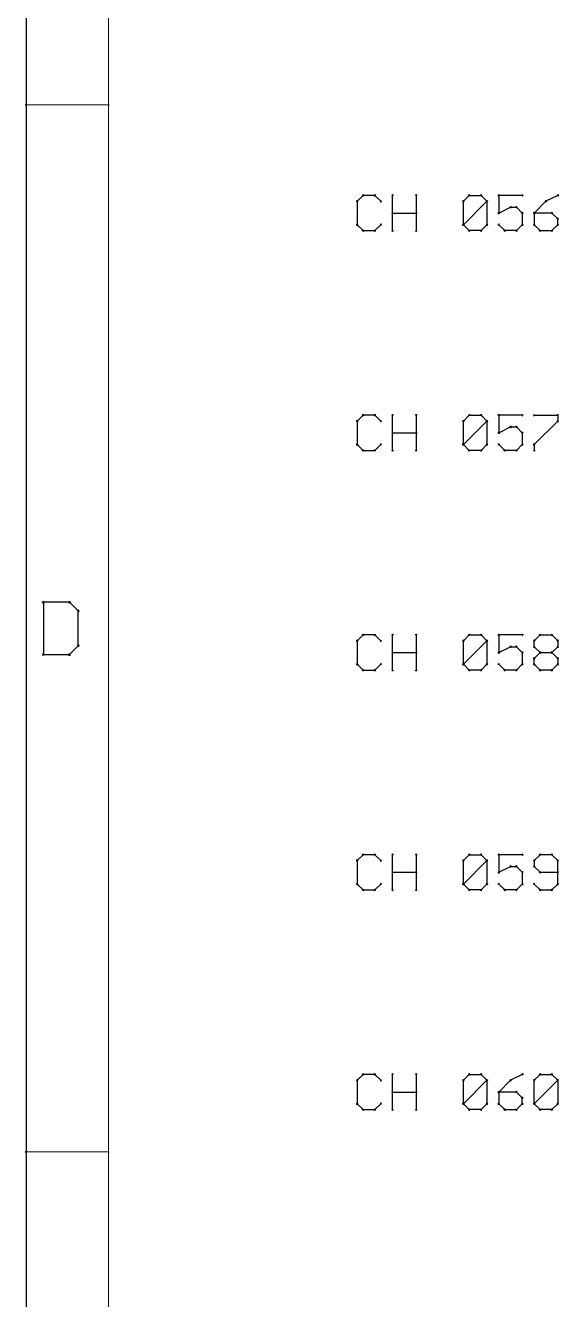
# Paper-space layout 'RLT OUTPUT MODULE' of a CAD drawing. Header units: inches. Extents: x 0.1 to 12.3, y 0.1 to 10.
# Drawn here: x 0.149 to 1.119, y 1.907 to 4.226 of the extents above; entities that cross this region are included whole.
import ezdxf

# ---------------------------------------------------------------- set-up
doc = ezdxf.new("R2010")
doc.units = ezdxf.units.IN
doc.header["$MEASUREMENT"] = 0
doc.layers.add('TEXT', color=4, linetype='Continuous')

psp = doc.layouts.new('RLT OUTPUT MODULE')

# ---------------------------------------------------------------- linework, layer by layer
at = {"layer": 'TEXT', "lineweight": 25}
for p, q in [((0.15, 9.95), (0.15, 0.12)), ((0.7637, 3.9171), (0.753, 3.9064)), ((0.753, 3.9064), (0.753, 3.8637)), ((0.785, 3.9171), (0.7637, 3.9171)), ((0.7957, 3.9064), (0.785, 3.9171)), ((0.8175, 3.853), (0.8175, 3.9171)), ((0.8602, 3.9171), (0.8602, 3.853)), ((0.9464, 3.9064), (0.957, 3.9171)), ((0.9464, 3.8637), (0.9464, 3.9064)), ((0.9464, 3.8637), (0.9891, 3.9064)), ((0.957, 3.9171), (0.9784, 3.9171)), ((0.9784, 3.9171), (0.9891, 3.9064)), ((0.9891, 3.9064), (0.9891, 3.8637)), ((1.0535, 3.9171), (1.0108, 3.9171)), ((1.0108, 3.9171), (1.0108, 3.885)), ((1.0966, 3.9064), (1.0753, 3.885)), ((1.118, 3.9171), (1.0966, 3.9064)), ((0.8175, 3.885), (0.8602, 3.885)), ((1.0108, 3.885), (1.0322, 3.8957)), ((1.0322, 3.8957), (1.0428, 3.8957)), ((1.0428, 3.8957), (1.0535, 3.885)), ((1.0535, 3.885), (1.0535, 3.8637)), ((1.0753, 3.885), (1.0753, 3.8637)), ((1.1073, 3.885), (1.0753, 3.885)), ((1.118, 3.8744), (1.1073, 3.885)), ((1.118, 3.8637), (1.118, 3.8744)), ((0.753, 3.8637), (0.7637, 3.853)), ((0.7637, 3.853), (0.785, 3.853)), ((0.785, 3.853), (0.7957, 3.8637)), ((0.957, 3.853), (0.9464, 3.8637)), ((0.9784, 3.853), (0.957, 3.853)), ((0.9891, 3.8637), (0.9784, 3.853)), ((1.0215, 3.853), (1.0108, 3.8637)), ((1.0428, 3.853), (1.0215, 3.853)), ((1.0535, 3.8637), (1.0428, 3.853)), ((1.0753, 3.8637), (1.086, 3.853)), ((1.086, 3.853), (1.1073, 3.853)), ((1.1073, 3.853), (1.118, 3.8637)), ((0.7637, 3.5171), (0.753, 3.5064)), ((0.753, 3.5064), (0.753, 3.4637)), ((0.785, 3.5171), (0.7637, 3.5171)), ((0.7957, 3.5064), (0.785, 3.5171)), ((0.8175, 3.453), (0.8175, 3.5171)), ((0.8602, 3.5171), (0.8602, 3.453)), ((0.9464, 3.5064), (0.957, 3.5171)), ((0.9464, 3.4637), (0.9464, 3.5064)), ((0.9464, 3.4637), (0.9891, 3.5064)), ((0.957, 3.5171), (0.9784, 3.5171)), ((0.9784, 3.5171), (0.9891, 3.5064)), ((0.9891, 3.5064), (0.9891, 3.4637)), ((1.0535, 3.5171), (1.0108, 3.5171)), ((1.0108, 3.5171), (1.0108, 3.485)), ((1.0753, 3.5171), (1.118, 3.5171)), ((1.118, 3.5064), (1.0753, 3.4637)), ((1.118, 3.5171), (1.118, 3.5064)), ((0.8175, 3.485), (0.8602, 3.485)), ((1.0108, 3.485), (1.0322, 3.4957)), ((1.0322, 3.4957), (1.0428, 3.4957)), ((1.0428, 3.4957), (1.0535, 3.485)), ((1.0535, 3.485), (1.0535, 3.4637)), ((0.753, 3.4637), (0.7637, 3.453)), ((0.785, 3.453), (0.7957, 3.4637)), ((0.957, 3.453), (0.9464, 3.4637)), ((0.9891, 3.4637), (0.9784, 3.453)), ((1.0215, 3.453), (1.0108, 3.4637)), ((1.0535, 3.4637), (1.0428, 3.453)), ((1.0753, 3.4637), (1.0753, 3.453)), ((0.7637, 3.453), (0.785, 3.453)), ((0.9784, 3.453), (0.957, 3.453)), ((1.0428, 3.453), (1.0215, 3.453)), ((0.1817, 3.1765), (0.1817, 3.0816)), ((0.2291, 3.1765), (0.1817, 3.1765)), ((0.2449, 3.1607), (0.2291, 3.1765)), ((0.2449, 3.0974), (0.2449, 3.1607)), ((0.7637, 3.1171), (0.753, 3.1064)), ((0.785, 3.1171), (0.7637, 3.1171)), ((0.7957, 3.1064), (0.785, 3.1171)), ((0.8175, 3.053), (0.8175, 3.1171)), ((0.8602, 3.1171), (0.8602, 3.053)), ((0.9464, 3.1064), (0.957, 3.1171)), ((0.957, 3.1171), (0.9784, 3.1171)), ((0.9784, 3.1171), (0.9891, 3.1064)), ((1.0535, 3.1171), (1.0108, 3.1171)), ((1.0108, 3.1171), (1.0108, 3.085)), ((1.0753, 3.1064), (1.086, 3.1171)), ((1.086, 3.1171), (1.1073, 3.1171)), ((1.1073, 3.1171), (1.118, 3.1064)), ((0.2291, 3.0816), (0.2449, 3.0974)), ((0.753, 3.1064), (0.753, 3.0637)), ((0.8175, 3.085), (0.8602, 3.085)), ((0.9464, 3.0637), (0.9464, 3.1064)), ((0.9464, 3.0637), (0.9891, 3.1064)), ((0.9891, 3.1064), (0.9891, 3.0637)), ((1.0108, 3.085), (1.0322, 3.0957)), ((1.0322, 3.0957), (1.0428, 3.0957)), ((1.0428, 3.0957), (1.0535, 3.085)), ((1.0535, 3.085), (1.0535, 3.0637)), ((1.0753, 3.0957), (1.0753, 3.1064)), ((1.086, 3.085), (1.0753, 3.0957)), ((1.0753, 3.0744), (1.086, 3.085)), ((1.086, 3.085), (1.1073, 3.085)), ((1.118, 3.0957), (1.1073, 3.085)), ((1.1073, 3.085), (1.118, 3.0744)), ((1.118, 3.1064), (1.118, 3.0957)), ((0.1817, 3.0816), (0.2291, 3.0816)), ((0.753, 3.0637), (0.7637, 3.053)), ((0.785, 3.053), (0.7957, 3.0637)), ((0.957, 3.053), (0.9464, 3.0637)), ((0.9891, 3.0637), (0.9784, 3.053)), ((1.0215, 3.053), (1.0108, 3.0637)), ((1.0535, 3.0637), (1.0428, 3.053)), ((1.0753, 3.0637), (1.0753, 3.0744)), ((1.086, 3.053), (1.0753, 3.0637)), ((1.118, 3.0637), (1.1073, 3.053)), ((1.118, 3.0744), (1.118, 3.0637)), ((0.7637, 3.053), (0.785, 3.053)), ((0.9784, 3.053), (0.957, 3.053)), ((1.0428, 3.053), (1.0215, 3.053)), ((1.1073, 3.053), (1.086, 3.053)), ((0.7637, 2.7171), (0.753, 2.7064)), ((0.785, 2.7171), (0.7637, 2.7171)), ((0.7957, 2.7064), (0.785, 2.7171)), ((0.8175, 2.653), (0.8175, 2.7171)), ((0.8602, 2.7171), (0.8602, 2.653)), ((0.9464, 2.7064), (0.957, 2.7171)), ((0.957, 2.7171), (0.9784, 2.7171)), ((0.9784, 2.7171), (0.9891, 2.7064)), ((1.0535, 2.7171), (1.0108, 2.7171)), ((1.0108, 2.7171), (1.0108, 2.685)), ((1.086, 2.7171), (1.0753, 2.7064)), ((1.1073, 2.7171), (1.086, 2.7171)), ((1.118, 2.7064), (1.1073, 2.7171)), ((0.753, 2.7064), (0.753, 2.6637)), ((0.9464, 2.6637), (0.9464, 2.7064)), ((0.9464, 2.6637), (0.9891, 2.7064)), ((0.9891, 2.7064), (0.9891, 2.6637)), ((1.0108, 2.685), (1.0322, 2.6957)), ((1.0322, 2.6957), (1.0428, 2.6957)), ((1.0428, 2.6957), (1.0535, 2.685)), ((1.0753, 2.7064), (1.0753, 2.6957)), ((1.0753, 2.6957), (1.086, 2.685)), ((1.118, 2.6637), (1.118, 2.7064)), ((0.8175, 2.685), (0.8602, 2.685)), ((1.0535, 2.685), (1.0535, 2.6637)), ((1.086, 2.685), (1.118, 2.685)), ((0.753, 2.6637), (0.7637, 2.653)), ((0.7637, 2.653), (0.785, 2.653)), ((0.785, 2.653), (0.7957, 2.6637)), ((0.957, 2.653), (0.9464, 2.6637)), ((0.9784, 2.653), (0.957, 2.653)), ((0.9891, 2.6637), (0.9784, 2.653)), ((1.0215, 2.653), (1.0108, 2.6637)), ((1.0428, 2.653), (1.0215, 2.653)), ((1.0535, 2.6637), (1.0428, 2.653)), ((1.0753, 2.6637), (1.086, 2.653)), ((1.086, 2.653), (1.1073, 2.653)), ((1.1073, 2.653), (1.118, 2.6637)), ((0.7637, 2.3171), (0.753, 2.3064)), ((0.753, 2.3064), (0.753, 2.2637)), ((0.785, 2.3171), (0.7637, 2.3171)), ((0.7957, 2.3064), (0.785, 2.3171)), ((0.8175, 2.253), (0.8175, 2.3171)), ((0.8602, 2.3171), (0.8602, 2.253)), ((0.9464, 2.3064), (0.957, 2.3171)), ((0.9464, 2.2637), (0.9464, 2.3064)), ((0.9464, 2.2637), (0.9891, 2.3064)), ((0.957, 2.3171), (0.9784, 2.3171)), ((0.9784, 2.3171), (0.9891, 2.3064)), ((0.9891, 2.3064), (0.9891, 2.2637)), ((1.0322, 2.3064), (1.0108, 2.285)), ((1.0535, 2.3171), (1.0322, 2.3064)), ((1.0753, 2.3064), (1.086, 2.3171)), ((1.0753, 2.2637), (1.0753, 2.3064)), ((1.0753, 2.2637), (1.118, 2.3064)), ((1.086, 2.3171), (1.1073, 2.3171)), ((1.1073, 2.3171), (1.118, 2.3064)), ((1.118, 2.3064), (1.118, 2.2637)), ((0.8175, 2.285), (0.8602, 2.285)), ((1.0108, 2.285), (1.0108, 2.2637)), ((1.0428, 2.285), (1.0108, 2.285)), ((1.0535, 2.2744), (1.0428, 2.285)), ((1.0535, 2.2637), (1.0535, 2.2744)), ((0.753, 2.2637), (0.7637, 2.253)), ((0.7637, 2.253), (0.785, 2.253)), ((0.785, 2.253), (0.7957, 2.2637)), ((0.957, 2.253), (0.9464, 2.2637)), ((0.9784, 2.253), (0.957, 2.253)), ((0.9891, 2.2637), (0.9784, 2.253)), ((1.0108, 2.2637), (1.0215, 2.253)), ((1.0215, 2.253), (1.0428, 2.253)), ((1.0428, 2.253), (1.0535, 2.2637)), ((1.086, 2.253), (1.0753, 2.2637)), ((1.1073, 2.253), (1.086, 2.253)), ((1.118, 2.2637), (1.1073, 2.253))]:
    psp.add_line(p, q, dxfattribs=at)
at = {"layer": 'TEXT', "lineweight": 18}
for p, q in [((0.3, 9.8), (0.3, 0.27)), ((0.15, 4.082), (0.3, 4.082)), ((0.15, 2.176), (0.3, 2.176))]:
    psp.add_line(p, q, dxfattribs=at)
for centre, radius, start, end in [((0.15, 4.082), 0.000984, 90, 270), ((0.3, 4.082), 0.000984, 270, 90), ((0.753, 3.9064), 0.0015, 0, 180), ((0.753, 3.9064), 0.0015, 135, 315), ((0.7637, 3.9171), 0.0015, 90, 270), ((0.7637, 3.9171), 0.0015, 315, 135), ((0.785, 3.9171), 0.0015, 45, 225), ((0.785, 3.9171), 0.0015, 270, 90), ((0.7957, 3.9064), 0.0015, 225, 45), ((0.8175, 3.9171), 0.0015, 0, 180), ((0.8602, 3.9171), 0.0015, 0, 180), ((0.9464, 3.9064), 0.0015, 0, 180), ((0.9464, 3.9064), 0.0015, 135, 315), ((0.957, 3.9171), 0.0015, 90, 270), ((0.957, 3.9171), 0.0015, 315, 135), ((0.9784, 3.9171), 0.0015, 45, 225), ((0.9784, 3.9171), 0.0015, 270, 90), ((0.9891, 3.9064), 0.0015, 0, 180), ((0.9891, 3.9064), 0.0015, 315, 135), ((0.9891, 3.9064), 0.0015, 225, 45), ((1.0108, 3.9171), 0.0015, 90, 270), ((1.0108, 3.9171), 0.0015, 0, 180), ((1.0322, 3.8957), 0.0015, 90, 270), ((1.0322, 3.8957), 0.0015, 296.548, 116.548), ((1.0428, 3.8957), 0.0015, 45.0135, 225.0135), ((1.0428, 3.8957), 0.0015, 270, 90), ((1.0535, 3.9171), 0.0015, 270, 90), ((1.0966, 3.9064), 0.0015, 116.548, 296.548), ((1.0966, 3.9064), 0.0015, 314.9865, 134.9865), ((1.118, 3.9171), 0.0015, 296.5736, 116.5736), ((0.8175, 3.885), 0.0015, 90, 270), ((0.8602, 3.885), 0.0015, 270, 90), ((1.0108, 3.885), 0.0015, 116.5736, 296.5736), ((1.0108, 3.885), 0.0015, 180, 0), ((1.0535, 3.885), 0.0015, 0, 180), ((1.0535, 3.885), 0.0015, 224.9865, 44.9865), ((1.0753, 3.885), 0.0015, 0, 180), ((1.0753, 3.885), 0.0015, 90, 270), ((1.0753, 3.885), 0.0015, 135.0135, 315.0135), ((1.1073, 3.885), 0.0015, 45, 225), ((1.1073, 3.885), 0.0015, 270, 90), ((1.118, 3.8744), 0.0015, 0, 180), ((1.118, 3.8744), 0.0015, 224.9865, 44.9865), ((0.753, 3.8637), 0.0015, 44.9865, 224.9865), ((0.753, 3.8637), 0.0015, 180, 0), ((0.7637, 3.853), 0.0015, 90, 270), ((0.7637, 3.853), 0.0015, 225.0135, 45.0135), ((0.785, 3.853), 0.0015, 134.9865, 314.9865), ((0.785, 3.853), 0.0015, 270, 90), ((0.7957, 3.8637), 0.0015, 315.0135, 135.0135), ((0.8175, 3.853), 0.0015, 180, 0), ((0.8602, 3.853), 0.0015, 180, 0), ((0.9464, 3.8637), 0.0015, 44.9865, 224.9865), ((0.9464, 3.8637), 0.0015, 135.0135, 315.0135), ((0.9464, 3.8637), 0.0015, 180, 0), ((0.957, 3.853), 0.0015, 90, 270), ((0.957, 3.853), 0.0015, 225.0135, 45.0135), ((0.9784, 3.853), 0.0015, 134.9865, 314.9865), ((0.9784, 3.853), 0.0015, 270, 90), ((0.9891, 3.8637), 0.0015, 180, 0), ((0.9891, 3.8637), 0.0015, 315.0135, 135.0135), ((1.0108, 3.8637), 0.0015, 44.9865, 224.9865), ((1.0215, 3.853), 0.0015, 90, 270), ((1.0215, 3.853), 0.0015, 225.0135, 45.0135), ((1.0428, 3.853), 0.0015, 134.9865, 314.9865), ((1.0428, 3.853), 0.0015, 270, 90), ((1.0535, 3.8637), 0.0015, 180, 0), ((1.0535, 3.8637), 0.0015, 315.0135, 135.0135), ((1.0753, 3.8637), 0.0015, 44.9865, 224.9865), ((1.0753, 3.8637), 0.0015, 180, 0), ((1.086, 3.853), 0.0015, 90, 270), ((1.086, 3.853), 0.0015, 225.0135, 45.0135), ((1.1073, 3.853), 0.0015, 134.9865, 314.9865), ((1.1073, 3.853), 0.0015, 270, 90), ((1.118, 3.8637), 0.0015, 180, 0), ((1.118, 3.8637), 0.0015, 315.0135, 135.0135), ((0.753, 3.5064), 0.0015, 0, 180), ((0.753, 3.5064), 0.0015, 135, 315), ((0.7637, 3.5171), 0.0015, 90, 270), ((0.7637, 3.5171), 0.0015, 315, 135), ((0.785, 3.5171), 0.0015, 45, 225), ((0.785, 3.5171), 0.0015, 270, 90), ((0.7957, 3.5064), 0.0015, 225, 45), ((0.8175, 3.5171), 0.0015, 0, 180), ((0.8602, 3.5171), 0.0015, 0, 180), ((0.9464, 3.5064), 0.0015, 0, 180), ((0.9464, 3.5064), 0.0015, 135, 315), ((0.957, 3.5171), 0.0015, 90, 270), ((0.957, 3.5171), 0.0015, 315, 135), ((0.9784, 3.5171), 0.0015, 45, 225), ((0.9784, 3.5171), 0.0015, 270, 90), ((0.9891, 3.5064), 0.0015, 0, 180), ((0.9891, 3.5064), 0.0015, 315, 135), ((0.9891, 3.5064), 0.0015, 225, 45), ((1.0108, 3.5171), 0.0015, 90, 270), ((1.0108, 3.5171), 0.0015, 0, 180), ((1.0535, 3.5171), 0.0015, 270, 90), ((1.0753, 3.5171), 0.0015, 90, 270), ((1.118, 3.5171), 0.0015, 0, 180), ((1.118, 3.5064), 0.0015, 180, 0), ((1.118, 3.5064), 0.0015, 315, 135), ((1.118, 3.5171), 0.0015, 270, 90), ((0.8175, 3.485), 0.0015, 90, 270), ((0.8602, 3.485), 0.0015, 270, 90), ((1.0108, 3.485), 0.0015, 116.5736, 296.5736), ((1.0108, 3.485), 0.0015, 180, 0), ((1.0322, 3.4957), 0.0015, 90, 270), ((1.0322, 3.4957), 0.0015, 296.548, 116.548), ((1.0428, 3.4957), 0.0015, 45.0135, 225.0135), ((1.0428, 3.4957), 0.0015, 270, 90), ((1.0535, 3.485), 0.0015, 0, 180), ((1.0535, 3.485), 0.0015, 224.9865, 44.9865), ((0.753, 3.4637), 0.0015, 44.9865, 224.9865), ((0.753, 3.4637), 0.0015, 180, 0), ((0.7957, 3.4637), 0.0015, 315.0135, 135.0135), ((0.9464, 3.4637), 0.0015, 44.9865, 224.9865), ((0.9464, 3.4637), 0.0015, 135.0135, 315.0135), ((0.9464, 3.4637), 0.0015, 180, 0), ((0.9891, 3.4637), 0.0015, 180, 0), ((0.9891, 3.4637), 0.0015, 315.0135, 135.0135), ((1.0108, 3.4637), 0.0015, 44.9865, 224.9865), ((1.0535, 3.4637), 0.0015, 180, 0), ((1.0535, 3.4637), 0.0015, 315.0135, 135.0135), ((1.0753, 3.4637), 0.0015, 0, 180), ((1.0753, 3.4637), 0.0015, 135.0135, 315.0135), ((0.7637, 3.453), 0.0015, 90, 270), ((0.7637, 3.453), 0.0015, 225.0135, 45.0135), ((0.785, 3.453), 0.0015, 134.9865, 314.9865), ((0.785, 3.453), 0.0015, 270, 90), ((0.8175, 3.453), 0.0015, 180, 0), ((0.8602, 3.453), 0.0015, 180, 0), ((0.957, 3.453), 0.0015, 90, 270), ((0.957, 3.453), 0.0015, 225.0135, 45.0135), ((0.9784, 3.453), 0.0015, 134.9865, 314.9865), ((0.9784, 3.453), 0.0015, 270, 90), ((1.0215, 3.453), 0.0015, 90, 270), ((1.0215, 3.453), 0.0015, 225.0135, 45.0135), ((1.0428, 3.453), 0.0015, 134.9865, 314.9865), ((1.0428, 3.453), 0.0015, 270, 90), ((1.0753, 3.453), 0.0015, 180, 0), ((0.1817, 3.1765), 0.002, 0, 180), ((0.1817, 3.1765), 0.002, 90, 270), ((0.2291, 3.1765), 0.002, 44.9899, 224.9899), ((0.2291, 3.1765), 0.002, 270, 90), ((0.2449, 3.1607), 0.002, 0, 180), ((0.2449, 3.1607), 0.002, 224.9899, 44.9899), ((0.753, 3.1064), 0.0015, 0, 180), ((0.7637, 3.1171), 0.0015, 90, 270), ((0.7637, 3.1171), 0.0015, 315, 135), ((0.785, 3.1171), 0.0015, 45, 225), ((0.785, 3.1171), 0.0015, 270, 90), ((0.8175, 3.1171), 0.0015, 0, 180), ((0.8602, 3.1171), 0.0015, 0, 180), ((0.9464, 3.1064), 0.0015, 0, 180), ((0.957, 3.1171), 0.0015, 90, 270), ((0.957, 3.1171), 0.0015, 315, 135), ((0.9784, 3.1171), 0.0015, 45, 225), ((0.9784, 3.1171), 0.0015, 270, 90), ((0.9891, 3.1064), 0.0015, 0, 180), ((0.9891, 3.1064), 0.0015, 315, 135), ((1.0108, 3.1171), 0.0015, 90, 270), ((1.0108, 3.1171), 0.0015, 0, 180), ((1.0535, 3.1171), 0.0015, 270, 90), ((1.0753, 3.1064), 0.0015, 0, 180), ((1.086, 3.1171), 0.0015, 90, 270), ((1.086, 3.1171), 0.0015, 315, 135), ((1.1073, 3.1171), 0.0015, 45, 225), ((1.1073, 3.1171), 0.0015, 270, 90), ((1.118, 3.1064), 0.0015, 0, 180), ((0.2449, 3.0974), 0.002, 180, 0), ((0.2449, 3.0974), 0.002, 315.0101, 135.0101), ((0.753, 3.1064), 0.0015, 135, 315), ((0.7957, 3.1064), 0.0015, 225, 45), ((0.8175, 3.085), 0.0015, 90, 270), ((0.8602, 3.085), 0.0015, 270, 90), ((0.9464, 3.1064), 0.0015, 135, 315), ((0.9891, 3.1064), 0.0015, 225, 45), ((1.0108, 3.085), 0.0015, 116.5736, 296.5736), ((1.0108, 3.085), 0.0015, 180, 0), ((1.0322, 3.0957), 0.0015, 90, 270), ((1.0322, 3.0957), 0.0015, 296.548, 116.548), ((1.0428, 3.0957), 0.0015, 45.0135, 225.0135), ((1.0428, 3.0957), 0.0015, 270, 90), ((1.0535, 3.085), 0.0015, 0, 180), ((1.0535, 3.085), 0.0015, 224.9865, 44.9865), ((1.0753, 3.1064), 0.0015, 135, 315), ((1.0753, 3.0957), 0.0015, 45, 225), ((1.0753, 3.0957), 0.0015, 180, 0), ((1.086, 3.085), 0.0015, 90, 270), ((1.086, 3.085), 0.0015, 315, 135), ((1.086, 3.085), 0.0015, 225, 45), ((1.1073, 3.085), 0.0015, 45, 225), ((1.1073, 3.085), 0.0015, 135, 315), ((1.1073, 3.085), 0.0015, 270, 90), ((1.118, 3.0957), 0.0015, 180, 0), ((1.118, 3.1064), 0.0015, 225, 45), ((1.118, 3.0957), 0.0015, 315, 135), ((0.1817, 3.0816), 0.002, 90, 270), ((0.1817, 3.0816), 0.002, 180, 0), ((0.2291, 3.0816), 0.002, 135.0101, 315.0101), ((0.2291, 3.0816), 0.002, 270, 90), ((0.753, 3.0637), 0.0015, 44.9865, 224.9865), ((0.753, 3.0637), 0.0015, 180, 0), ((0.7957, 3.0637), 0.0015, 315.0135, 135.0135), ((0.9464, 3.0637), 0.0015, 44.9865, 224.9865), ((0.9464, 3.0637), 0.0015, 135.0135, 315.0135), ((0.9464, 3.0637), 0.0015, 180, 0), ((0.9891, 3.0637), 0.0015, 180, 0), ((0.9891, 3.0637), 0.0015, 315.0135, 135.0135), ((1.0108, 3.0637), 0.0015, 44.9865, 224.9865), ((1.0535, 3.0637), 0.0015, 180, 0), ((1.0535, 3.0637), 0.0015, 315.0135, 135.0135), ((1.0753, 3.0744), 0.0015, 0, 180), ((1.0753, 3.0744), 0.0015, 135.0135, 315.0135), ((1.0753, 3.0637), 0.0015, 44.9865, 224.9865), ((1.0753, 3.0637), 0.0015, 180, 0), ((1.118, 3.0744), 0.0015, 0, 180), ((1.118, 3.0637), 0.0015, 180, 0), ((1.118, 3.0744), 0.0015, 224.9865, 44.9865), ((1.118, 3.0637), 0.0015, 315.0135, 135.0135), ((0.7637, 3.053), 0.0015, 90, 270), ((0.7637, 3.053), 0.0015, 225.0135, 45.0135), ((0.785, 3.053), 0.0015, 134.9865, 314.9865), ((0.785, 3.053), 0.0015, 270, 90), ((0.8175, 3.053), 0.0015, 180, 0), ((0.8602, 3.053), 0.0015, 180, 0), ((0.957, 3.053), 0.0015, 90, 270), ((0.957, 3.053), 0.0015, 225.0135, 45.0135), ((0.9784, 3.053), 0.0015, 134.9865, 314.9865), ((0.9784, 3.053), 0.0015, 270, 90), ((1.0215, 3.053), 0.0015, 90, 270), ((1.0215, 3.053), 0.0015, 225.0135, 45.0135), ((1.0428, 3.053), 0.0015, 134.9865, 314.9865), ((1.0428, 3.053), 0.0015, 270, 90), ((1.086, 3.053), 0.0015, 90, 270), ((1.086, 3.053), 0.0015, 225.0135, 45.0135), ((1.1073, 3.053), 0.0015, 134.9865, 314.9865), ((1.1073, 3.053), 0.0015, 270, 90), ((0.7637, 2.7171), 0.0015, 90, 270), ((0.7637, 2.7171), 0.0015, 315, 135), ((0.785, 2.7171), 0.0015, 45, 225), ((0.785, 2.7171), 0.0015, 270, 90), ((0.8175, 2.7171), 0.0015, 0, 180), ((0.8602, 2.7171), 0.0015, 0, 180), ((0.957, 2.7171), 0.0015, 90, 270), ((0.957, 2.7171), 0.0015, 315, 135), ((0.9784, 2.7171), 0.0015, 45, 225), ((0.9784, 2.7171), 0.0015, 270, 90), ((1.0108, 2.7171), 0.0015, 90, 270), ((1.0108, 2.7171), 0.0015, 0, 180), ((1.0535, 2.7171), 0.0015, 270, 90), ((1.086, 2.7171), 0.0015, 90, 270), ((1.086, 2.7171), 0.0015, 315, 135), ((1.1073, 2.7171), 0.0015, 45, 225), ((1.1073, 2.7171), 0.0015, 270, 90), ((0.753, 2.7064), 0.0015, 0, 180), ((0.753, 2.7064), 0.0015, 135, 315), ((0.7957, 2.7064), 0.0015, 225, 45), ((0.9464, 2.7064), 0.0015, 0, 180), ((0.9464, 2.7064), 0.0015, 135, 315), ((0.9891, 2.7064), 0.0015, 0, 180), ((0.9891, 2.7064), 0.0015, 315, 135), ((0.9891, 2.7064), 0.0015, 225, 45), ((1.0322, 2.6957), 0.0015, 90, 270), ((1.0322, 2.6957), 0.0015, 296.548, 116.548), ((1.0428, 2.6957), 0.0015, 45.0135, 225.0135), ((1.0428, 2.6957), 0.0015, 270, 90), ((1.0753, 2.7064), 0.0015, 0, 180), ((1.0753, 2.7064), 0.0015, 135, 315), ((1.0753, 2.6957), 0.0015, 45, 225), ((1.0753, 2.6957), 0.0015, 180, 0), ((1.118, 2.7064), 0.0015, 0, 180), ((1.118, 2.7064), 0.0015, 225, 45), ((0.8175, 2.685), 0.0015, 90, 270), ((0.8602, 2.685), 0.0015, 270, 90), ((1.0108, 2.685), 0.0015, 116.5736, 296.5736), ((1.0108, 2.685), 0.0015, 180, 0), ((1.0535, 2.685), 0.0015, 0, 180), ((1.0535, 2.685), 0.0015, 224.9865, 44.9865), ((1.086, 2.685), 0.0015, 90, 270), ((1.086, 2.685), 0.0015, 225, 45), ((1.118, 2.685), 0.0015, 270, 90), ((0.753, 2.6637), 0.0015, 44.9865, 224.9865), ((0.753, 2.6637), 0.0015, 180, 0), ((0.7637, 2.653), 0.0015, 90, 270), ((0.7637, 2.653), 0.0015, 225.0135, 45.0135), ((0.785, 2.653), 0.0015, 134.9865, 314.9865), ((0.785, 2.653), 0.0015, 270, 90), ((0.7957, 2.6637), 0.0015, 315.0135, 135.0135), ((0.8175, 2.653), 0.0015, 180, 0), ((0.8602, 2.653), 0.0015, 180, 0), ((0.9464, 2.6637), 0.0015, 44.9865, 224.9865), ((0.9464, 2.6637), 0.0015, 135.0135, 315.0135), ((0.9464, 2.6637), 0.0015, 180, 0), ((0.957, 2.653), 0.0015, 90, 270), ((0.957, 2.653), 0.0015, 225.0135, 45.0135), ((0.9784, 2.653), 0.0015, 134.9865, 314.9865), ((0.9784, 2.653), 0.0015, 270, 90), ((0.9891, 2.6637), 0.0015, 180, 0), ((0.9891, 2.6637), 0.0015, 315.0135, 135.0135), ((1.0108, 2.6637), 0.0015, 44.9865, 224.9865), ((1.0215, 2.653), 0.0015, 90, 270), ((1.0215, 2.653), 0.0015, 225.0135, 45.0135), ((1.0428, 2.653), 0.0015, 134.9865, 314.9865), ((1.0428, 2.653), 0.0015, 270, 90), ((1.0535, 2.6637), 0.0015, 180, 0), ((1.0535, 2.6637), 0.0015, 315.0135, 135.0135), ((1.0753, 2.6637), 0.0015, 44.9865, 224.9865), ((1.086, 2.653), 0.0015, 90, 270), ((1.086, 2.653), 0.0015, 225.0135, 45.0135), ((1.1073, 2.653), 0.0015, 134.9865, 314.9865), ((1.1073, 2.653), 0.0015, 270, 90), ((1.118, 2.6637), 0.0015, 180, 0), ((1.118, 2.6637), 0.0015, 315.0135, 135.0135), ((0.753, 2.3064), 0.0015, 0, 180), ((0.753, 2.3064), 0.0015, 135, 315), ((0.7637, 2.3171), 0.0015, 90, 270), ((0.7637, 2.3171), 0.0015, 315, 135), ((0.785, 2.3171), 0.0015, 45, 225), ((0.785, 2.3171), 0.0015, 270, 90), ((0.7957, 2.3064), 0.0015, 225, 45), ((0.8175, 2.3171), 0.0015, 0, 180), ((0.8602, 2.3171), 0.0015, 0, 180), ((0.9464, 2.3064), 0.0015, 0, 180), ((0.9464, 2.3064), 0.0015, 135, 315), ((0.957, 2.3171), 0.0015, 90, 270), ((0.957, 2.3171), 0.0015, 315, 135), ((0.9784, 2.3171), 0.0015, 45, 225), ((0.9784, 2.3171), 0.0015, 270, 90), ((0.9891, 2.3064), 0.0015, 0, 180), ((0.9891, 2.3064), 0.0015, 315, 135), ((0.9891, 2.3064), 0.0015, 225, 45), ((1.0322, 2.3064), 0.0015, 116.548, 296.548), ((1.0322, 2.3064), 0.0015, 314.9865, 134.9865), ((1.0535, 2.3171), 0.0015, 296.5736, 116.5736), ((1.0753, 2.3064), 0.0015, 0, 180), ((1.0753, 2.3064), 0.0015, 135, 315), ((1.086, 2.3171), 0.0015, 90, 270), ((1.086, 2.3171), 0.0015, 315, 135), ((1.1073, 2.3171), 0.0015, 45, 225), ((1.1073, 2.3171), 0.0015, 270, 90), ((1.118, 2.3064), 0.0015, 0, 180), ((1.118, 2.3064), 0.0015, 315, 135), ((1.118, 2.3064), 0.0015, 225, 45), ((0.8175, 2.285), 0.0015, 90, 270), ((0.8602, 2.285), 0.0015, 270, 90), ((1.0108, 2.285), 0.0015, 0, 180), ((1.0108, 2.285), 0.0015, 90, 270), ((1.0108, 2.285), 0.0015, 135.0135, 315.0135), ((1.0428, 2.285), 0.0015, 45, 225), ((1.0428, 2.285), 0.0015, 270, 90), ((1.0535, 2.2744), 0.0015, 0, 180), ((1.0535, 2.2744), 0.0015, 224.9865, 44.9865), ((0.753, 2.2637), 0.0015, 44.9865, 224.9865), ((0.753, 2.2637), 0.0015, 180, 0), ((0.7637, 2.253), 0.0015, 90, 270), ((0.7637, 2.253), 0.0015, 225.0135, 45.0135), ((0.785, 2.253), 0.0015, 134.9865, 314.9865), ((0.785, 2.253), 0.0015, 270, 90), ((0.7957, 2.2637), 0.0015, 315.0135, 135.0135), ((0.8175, 2.253), 0.0015, 180, 0), ((0.8602, 2.253), 0.0015, 180, 0), ((0.9464, 2.2637), 0.0015, 44.9865, 224.9865), ((0.9464, 2.2637), 0.0015, 135.0135, 315.0135), ((0.9464, 2.2637), 0.0015, 180, 0), ((0.957, 2.253), 0.0015, 90, 270), ((0.957, 2.253), 0.0015, 225.0135, 45.0135), ((0.9784, 2.253), 0.0015, 134.9865, 314.9865), ((0.9784, 2.253), 0.0015, 270, 90), ((0.9891, 2.2637), 0.0015, 180, 0), ((0.9891, 2.2637), 0.0015, 315.0135, 135.0135), ((1.0108, 2.2637), 0.0015, 44.9865, 224.9865), ((1.0108, 2.2637), 0.0015, 180, 0), ((1.0215, 2.253), 0.0015, 90, 270), ((1.0215, 2.253), 0.0015, 225.0135, 45.0135), ((1.0428, 2.253), 0.0015, 134.9865, 314.9865), ((1.0428, 2.253), 0.0015, 270, 90), ((1.0535, 2.2637), 0.0015, 180, 0), ((1.0535, 2.2637), 0.0015, 315.0135, 135.0135), ((1.0753, 2.2637), 0.0015, 44.9865, 224.9865), ((1.0753, 2.2637), 0.0015, 135.0135, 315.0135), ((1.0753, 2.2637), 0.0015, 180, 0), ((1.086, 2.253), 0.0015, 90, 270), ((1.086, 2.253), 0.0015, 225.0135, 45.0135), ((1.1073, 2.253), 0.0015, 134.9865, 314.9865), ((1.1073, 2.253), 0.0015, 270, 90), ((1.118, 2.2637), 0.0015, 180, 0), ((1.118, 2.2637), 0.0015, 315.0135, 135.0135), ((0.15, 2.176), 0.000984, 90, 270), ((0.3, 2.176), 0.000984, 270, 90)]:
    psp.add_arc(centre, radius, start, end, dxfattribs=at)

doc.saveas('drawing.dxf')
